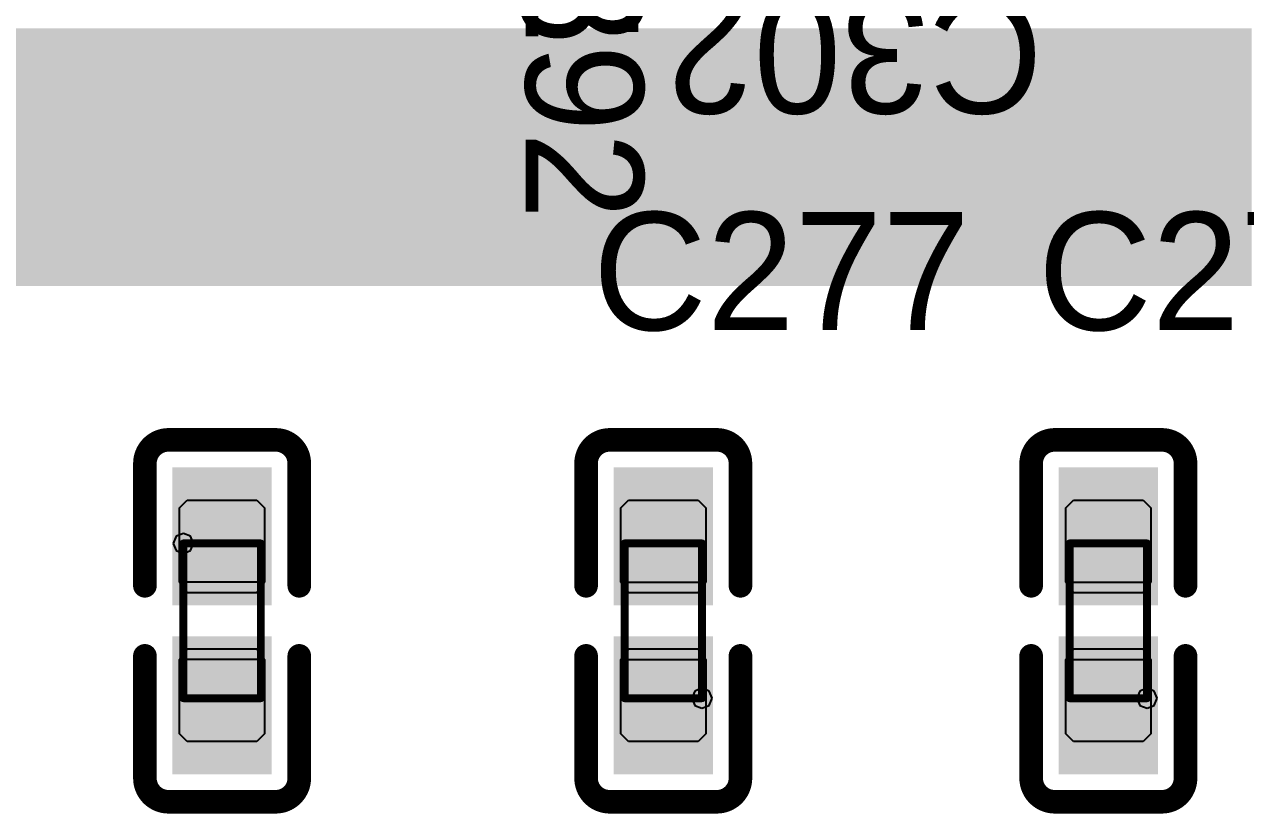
# Model space of a CAD drawing. Header units: millimetres. Extents: x 892 to 1144, y 1011 to 1123.
# Drawn here: x 977.97 to 985.86, y 1041.33 to 1046.43 of the extents above; entities that cross this region are included whole.
import ezdxf

# ---------------------------------------------------------------- set-up
doc = ezdxf.new("R2010")
doc.units = ezdxf.units.MM
for name, color, linetype in [('BottomLayer', 5, 'Continuous'), ('BottomPaste', 16, 'Continuous'), ('BottomSolder', 6, 'Continuous'), ('Mechanical15', 56, 'Continuous'), ('TopLayer', 1, 'Continuous'), ('TopOverlay', 2, 'Continuous'), ('TopPaste', 8, 'Continuous'), ('TopSolder', 216, 'Continuous')]:
    doc.layers.add(name, color=color, linetype=linetype)

msp = doc.modelspace()

# ---------------------------------------------------------------- linework, layer by layer
at = {"layer": 'BottomLayer'}
for points in [[(978.1999, 1046.3001), (977.9999, 1046.3001), (978.1999, 1044.8401), (977.9999, 1044.8401)], [(978.6, 1046.3001), (978.4, 1046.3001), (978.6, 1044.8401), (978.4, 1044.8401)], [(979, 1046.3001), (978.8, 1046.3001), (979, 1044.8401), (978.8, 1044.8401)], [(979.4001, 1046.3001), (979.2001, 1046.3001), (979.4001, 1044.8401), (979.2001, 1044.8401)], [(979.8001, 1046.3001), (979.6001, 1046.3001), (979.8001, 1044.8401), (979.6001, 1044.8401)], [(980.1999, 1046.3001), (979.9999, 1046.3001), (980.1999, 1044.8401), (979.9999, 1044.8401)], [(980.6, 1046.3001), (980.4, 1046.3001), (980.6, 1044.8401), (980.4, 1044.8401)], [(981, 1046.3001), (980.8, 1046.3001), (981, 1044.8401), (980.8, 1044.8401)], [(981.4001, 1046.3001), (981.2001, 1046.3001), (981.4001, 1044.8401), (981.2001, 1044.8401)], [(981.8001, 1046.3001), (981.6001, 1046.3001), (981.8001, 1044.8401), (981.6001, 1044.8401)], [(982.1999, 1046.3001), (981.9999, 1046.3001), (982.1999, 1044.8401), (981.9999, 1044.8401)], [(982.5999, 1046.3001), (982.4, 1046.3001), (982.5999, 1044.8401), (982.4, 1044.8401)], [(983, 1046.3001), (982.8, 1046.3001), (983, 1044.8401), (982.8, 1044.8401)], [(983.4, 1046.3001), (983.2001, 1046.3001), (983.4, 1044.8401), (983.2001, 1044.8401)], [(983.8001, 1046.3001), (983.6001, 1046.3001), (983.8001, 1044.8401), (983.6001, 1044.8401)], [(984.1999, 1046.3001), (983.9999, 1046.3001), (984.1999, 1044.8401), (983.9999, 1044.8401)], [(984.5999, 1046.3001), (984.3999, 1046.3001), (984.5999, 1044.8401), (984.3999, 1044.8401)], [(985, 1046.3001), (984.8, 1046.3001), (985, 1044.8401), (984.8, 1044.8401)], [(985.4, 1046.3001), (985.2, 1046.3001), (985.4, 1044.8401), (985.2, 1044.8401)], [(985.8001, 1046.3001), (985.6001, 1046.3001), (985.8001, 1044.8401), (985.6001, 1044.8401)]]:
    msp.add_solid(points, dxfattribs=at)
at = {"layer": 'BottomPaste'}
for points in [[(978.1999, 1046.3001), (977.9999, 1046.3001), (978.1999, 1044.8401), (977.9999, 1044.8401)], [(978.6, 1046.3001), (978.4, 1046.3001), (978.6, 1044.8401), (978.4, 1044.8401)], [(979, 1046.3001), (978.8, 1046.3001), (979, 1044.8401), (978.8, 1044.8401)], [(979.4001, 1046.3001), (979.2001, 1046.3001), (979.4001, 1044.8401), (979.2001, 1044.8401)], [(979.8001, 1046.3001), (979.6001, 1046.3001), (979.8001, 1044.8401), (979.6001, 1044.8401)], [(980.1999, 1046.3001), (979.9999, 1046.3001), (980.1999, 1044.8401), (979.9999, 1044.8401)], [(980.6, 1046.3001), (980.4, 1046.3001), (980.6, 1044.8401), (980.4, 1044.8401)], [(981, 1046.3001), (980.8, 1046.3001), (981, 1044.8401), (980.8, 1044.8401)], [(981.4001, 1046.3001), (981.2001, 1046.3001), (981.4001, 1044.8401), (981.2001, 1044.8401)], [(981.8001, 1046.3001), (981.6001, 1046.3001), (981.8001, 1044.8401), (981.6001, 1044.8401)], [(982.1999, 1046.3001), (981.9999, 1046.3001), (982.1999, 1044.8401), (981.9999, 1044.8401)], [(982.5999, 1046.3001), (982.4, 1046.3001), (982.5999, 1044.8401), (982.4, 1044.8401)], [(983, 1046.3001), (982.8, 1046.3001), (983, 1044.8401), (982.8, 1044.8401)], [(983.4, 1046.3001), (983.2001, 1046.3001), (983.4, 1044.8401), (983.2001, 1044.8401)], [(983.8001, 1046.3001), (983.6001, 1046.3001), (983.8001, 1044.8401), (983.6001, 1044.8401)], [(984.1999, 1046.3001), (983.9999, 1046.3001), (984.1999, 1044.8401), (983.9999, 1044.8401)], [(984.5999, 1046.3001), (984.3999, 1046.3001), (984.5999, 1044.8401), (984.3999, 1044.8401)], [(985, 1046.3001), (984.8, 1046.3001), (985, 1044.8401), (984.8, 1044.8401)], [(985.4, 1046.3001), (985.2, 1046.3001), (985.4, 1044.8401), (985.2, 1044.8401)], [(985.8001, 1046.3001), (985.6001, 1046.3001), (985.8001, 1044.8401), (985.6001, 1044.8401)]]:
    msp.add_solid(points, dxfattribs=at)
at = {"layer": 'BottomSolder'}
for points in [[(978.3015, 1046.4017), (977.8983, 1046.4017), (978.3015, 1044.7385), (977.8983, 1044.7385)], [(978.7016, 1046.4017), (978.2984, 1046.4017), (978.7016, 1044.7385), (978.2984, 1044.7385)], [(979.1016, 1046.4017), (978.6984, 1046.4017), (979.1016, 1044.7385), (978.6984, 1044.7385)], [(979.5017, 1046.4017), (979.0985, 1046.4017), (979.5017, 1044.7385), (979.0985, 1044.7385)], [(979.9017, 1046.4017), (979.4985, 1046.4017), (979.9017, 1044.7385), (979.4985, 1044.7385)], [(980.3015, 1046.4017), (979.8983, 1046.4017), (980.3015, 1044.7385), (979.8983, 1044.7385)], [(980.7016, 1046.4017), (980.2984, 1046.4017), (980.7016, 1044.7385), (980.2984, 1044.7385)], [(981.1016, 1046.4017), (980.6984, 1046.4017), (981.1016, 1044.7385), (980.6984, 1044.7385)], [(981.5017, 1046.4017), (981.0985, 1046.4017), (981.5017, 1044.7385), (981.0985, 1044.7385)], [(981.9017, 1046.4017), (981.4985, 1046.4017), (981.9017, 1044.7385), (981.4985, 1044.7385)], [(982.3015, 1046.4017), (981.8983, 1046.4017), (982.3015, 1044.7385), (981.8983, 1044.7385)], [(982.7015, 1046.4017), (982.2984, 1046.4017), (982.7015, 1044.7385), (982.2984, 1044.7385)], [(983.1016, 1046.4017), (982.6984, 1046.4017), (983.1016, 1044.7385), (982.6984, 1044.7385)], [(983.5016, 1046.4017), (983.0985, 1046.4017), (983.5016, 1044.7385), (983.0985, 1044.7385)], [(983.9017, 1046.4017), (983.4985, 1046.4017), (983.9017, 1044.7385), (983.4985, 1044.7385)], [(984.3015, 1046.4017), (983.8983, 1046.4017), (984.3015, 1044.7385), (983.8983, 1044.7385)], [(984.7015, 1046.4017), (984.2983, 1046.4017), (984.7015, 1044.7385), (984.2983, 1044.7385)], [(985.1016, 1046.4017), (984.6984, 1046.4017), (985.1016, 1044.7385), (984.6984, 1044.7385)], [(985.5016, 1046.4017), (985.0984, 1046.4017), (985.5016, 1044.7385), (985.0984, 1044.7385)], [(985.9017, 1046.4017), (985.4985, 1046.4017), (985.9017, 1044.7385), (985.4985, 1044.7385)]]:
    msp.add_solid(points, dxfattribs=at)
at = {"layer": 'Mechanical15'}
for p, q in [((978.9541, 1043.1209), (978.935, 1043.075)), ((979, 1043.1399), (978.9541, 1043.1209)), ((979.0459, 1043.1209), (979, 1043.1399)), ((979, 1043.1399), (979, 1043.1399)), ((979.0649, 1043.075), (979.0459, 1043.1209)), ((978.935, 1043.075), (978.9541, 1043.0291)), ((978.9541, 1043.0291), (979, 1043.0101)), ((979, 1042.825), (979, 1043.075)), ((979, 1043.075), (979.5, 1043.075)), ((979, 1043.0101), (979.0459, 1043.0291)), ((979, 1043.0101), (979, 1043.0101)), ((979.0459, 1043.0291), (979.0649, 1043.075)), ((979.5, 1043.075), (979.5, 1042.825)), ((982.35, 1043.075), (981.85, 1043.075)), ((981.85, 1043.075), (981.85, 1042.825)), ((982.35, 1042.825), (982.35, 1043.075)), ((985.225, 1043.075), (984.725, 1043.075)), ((984.725, 1043.075), (984.725, 1042.825)), ((985.225, 1042.825), (985.225, 1043.075)), ((979.5, 1042.825), (979, 1042.825)), ((981.85, 1042.825), (982.35, 1042.825)), ((984.725, 1042.825), (985.225, 1042.825)), ((979, 1042.325), (979, 1042.075)), ((979.5, 1042.325), (979, 1042.325)), ((979.5, 1042.075), (979.5, 1042.325)), ((981.85, 1042.075), (981.85, 1042.325)), ((981.85, 1042.325), (982.35, 1042.325)), ((982.35, 1042.325), (982.35, 1042.075)), ((984.725, 1042.075), (984.725, 1042.325)), ((984.725, 1042.325), (985.225, 1042.325)), ((985.225, 1042.325), (985.225, 1042.075)), ((982.35, 1042.1399), (982.3041, 1042.1209)), ((982.35, 1042.1399), (982.35, 1042.1399)), ((982.3959, 1042.1209), (982.35, 1042.1399)), ((985.225, 1042.1399), (985.1791, 1042.1209)), ((985.225, 1042.1399), (985.225, 1042.1399)), ((985.2709, 1042.1209), (985.225, 1042.1399)), ((979, 1042.075), (979.5, 1042.075)), ((982.35, 1042.075), (981.85, 1042.075)), ((982.3041, 1042.1209), (982.2851, 1042.075)), ((982.2851, 1042.075), (982.3041, 1042.0291)), ((982.4149, 1042.075), (982.3959, 1042.1209)), ((982.3959, 1042.0291), (982.4149, 1042.075)), ((985.225, 1042.075), (984.725, 1042.075)), ((985.1791, 1042.1209), (985.1601, 1042.075)), ((985.1601, 1042.075), (985.1791, 1042.0291)), ((985.2899, 1042.075), (985.2709, 1042.1209)), ((985.2709, 1042.0291), (985.2899, 1042.075)), ((982.3041, 1042.0291), (982.35, 1042.0101)), ((982.35, 1042.0101), (982.3959, 1042.0291)), ((982.35, 1042.0101), (982.35, 1042.0101)), ((985.1791, 1042.0291), (985.225, 1042.0101)), ((985.225, 1042.0101), (985.2709, 1042.0291)), ((985.225, 1042.0101), (985.225, 1042.0101))]:
    msp.add_line(p, q, dxfattribs=at)
at = {"layer": 'Mechanical15', "const_width": 0.0508}
for points in [[(979, 1042.075), (979, 1043.075)], [(979, 1043.075), (979.5, 1043.075)], [(979.5, 1042.075), (979.5, 1043.075)], [(981.85, 1043.075), (982.35, 1043.075)], [(981.85, 1042.075), (981.85, 1043.075)], [(982.35, 1042.075), (982.35, 1043.075)], [(984.725, 1043.075), (985.225, 1043.075)], [(984.725, 1042.075), (984.725, 1043.075)], [(985.225, 1042.075), (985.225, 1043.075)], [(979, 1042.075), (979.5, 1042.075)], [(981.85, 1042.075), (982.35, 1042.075)], [(984.725, 1042.075), (985.225, 1042.075)]]:
    msp.add_lwpolyline(points, dxfattribs=at)
at = {"layer": 'Mechanical15', "const_width": 0.0254}
for points in [[(978.9873, 1043.075, 1), (979.0127, 1043.075, 1)], [(978.9873, 1043.075, 1), (979.0127, 1043.075, 1)], [(979.4873, 1043.075, 1), (979.5127, 1043.075, 1)], [(979.4873, 1043.075, 1), (979.5127, 1043.075, 1)], [(981.8373, 1043.075, 1), (981.8627, 1043.075, 1)], [(981.8373, 1043.075, 1), (981.8627, 1043.075, 1)], [(982.3373, 1043.075, 1), (982.3627, 1043.075, 1)], [(982.3373, 1043.075, 1), (982.3627, 1043.075, 1)], [(984.7123, 1043.075, 1), (984.7377, 1043.075, 1)], [(984.7123, 1043.075, 1), (984.7377, 1043.075, 1)], [(985.2123, 1043.075, 1), (985.2377, 1043.075, 1)], [(985.2123, 1043.075, 1), (985.2377, 1043.075, 1)], [(978.9873, 1042.075, 1), (979.0127, 1042.075, 1)], [(978.9873, 1042.075, 1), (979.0127, 1042.075, 1)], [(979.4873, 1042.075, 1), (979.5127, 1042.075, 1)], [(979.4873, 1042.075, 1), (979.5127, 1042.075, 1)], [(981.8373, 1042.075, 1), (981.8627, 1042.075, 1)], [(981.8373, 1042.075, 1), (981.8627, 1042.075, 1)], [(982.3373, 1042.075, 1), (982.3627, 1042.075, 1)], [(982.3373, 1042.075, 1), (982.3627, 1042.075, 1)], [(984.7123, 1042.075, 1), (984.7377, 1042.075, 1)], [(984.7123, 1042.075, 1), (984.7377, 1042.075, 1)], [(985.2123, 1042.075, 1), (985.2377, 1042.075, 1)], [(985.2123, 1042.075, 1), (985.2377, 1042.075, 1)]]:
    msp.add_lwpolyline(points, format="xyb", close=True, dxfattribs=at)
at = {"layer": 'TopLayer'}
for points in [[(978.98, 1043.5151), (978.98, 1042.725), (979.52, 1043.5151), (979.52, 1042.725)], [(982.37, 1042.725), (982.37, 1043.5151), (981.83, 1042.725), (981.83, 1043.5151)], [(985.245, 1042.725), (985.245, 1043.5151), (984.705, 1042.725), (984.705, 1043.5151)], [(978.98, 1042.425), (978.98, 1041.6349), (979.52, 1042.425), (979.52, 1041.6349)], [(982.37, 1041.6349), (982.37, 1042.425), (981.83, 1041.6349), (981.83, 1042.425)], [(985.245, 1041.6349), (985.245, 1042.425), (984.705, 1041.6349), (984.705, 1042.425)]]:
    msp.add_solid(points, dxfattribs=at)
at = {"layer": 'TopOverlay', "const_width": 0.1524}
for points in [[(978.7514, 1043.5913, -0.414214), (978.9038, 1043.7437)], [(979.5962, 1043.7437, -0.414214), (979.7486, 1043.5913)], [(981.6014, 1043.5913, -0.414214), (981.7538, 1043.7437)], [(982.4462, 1043.7437, -0.414214), (982.5986, 1043.5913)], [(984.4764, 1043.5913, -0.414214), (984.6288, 1043.7437)], [(985.3212, 1043.7437, -0.414214), (985.4736, 1043.5913)], [(978.9038, 1041.4063, -0.414214), (978.7514, 1041.5587)], [(979.7486, 1041.5587, -0.414214), (979.5962, 1041.4063)], [(981.7538, 1041.4063, -0.414214), (981.6014, 1041.5587)], [(982.5986, 1041.5587, -0.414214), (982.4462, 1041.4063)], [(984.6288, 1041.4063, -0.414214), (984.4764, 1041.5587)], [(985.4736, 1041.5587, -0.414214), (985.3212, 1041.4063)]]:
    msp.add_lwpolyline(points, format="xyb", dxfattribs=at)
for points in [[(978.9038, 1043.7437), (979.5962, 1043.7437)], [(981.7538, 1043.7437), (982.4462, 1043.7437)], [(984.6288, 1043.7437), (985.3212, 1043.7437)], [(978.7514, 1042.8012), (978.7514, 1043.5913)], [(979.7486, 1042.8012), (979.7486, 1043.5913)], [(981.6014, 1042.8012), (981.6014, 1043.5913)], [(982.5986, 1042.8012), (982.5986, 1043.5913)], [(984.4764, 1042.8012), (984.4764, 1043.5913)], [(985.4736, 1042.8012), (985.4736, 1043.5913)], [(978.7514, 1041.5587), (978.7514, 1042.3488)], [(979.7486, 1041.5587), (979.7486, 1042.3488)], [(981.6014, 1041.5587), (981.6014, 1042.3488)], [(982.5986, 1041.5587), (982.5986, 1042.3488)], [(984.4764, 1041.5587), (984.4764, 1042.3488)], [(985.4736, 1041.5587), (985.4736, 1042.3488)], [(978.9038, 1041.4063), (979.5962, 1041.4063)], [(981.7538, 1041.4063), (982.4462, 1041.4063)], [(984.6288, 1041.4063), (985.3212, 1041.4063)]]:
    msp.add_lwpolyline(points, dxfattribs=at)
at = {"layer": 'TopOverlay', "const_width": 0.0762}
for points in [[(978.8657, 1043.7437, 1), (978.9419, 1043.7437, 1)], [(978.8657, 1043.7437, 1), (978.9419, 1043.7437, 1)], [(979.5581, 1043.7437, 1), (979.6343, 1043.7437, 1)], [(979.5581, 1043.7437, 1), (979.6343, 1043.7437, 1)], [(981.7157, 1043.7437, 1), (981.7919, 1043.7437, 1)], [(981.7157, 1043.7437, 1), (981.7919, 1043.7437, 1)], [(982.4081, 1043.7437, 1), (982.4843, 1043.7437, 1)], [(982.4081, 1043.7437, 1), (982.4843, 1043.7437, 1)], [(984.5907, 1043.7437, 1), (984.6669, 1043.7437, 1)], [(984.5907, 1043.7437, 1), (984.6669, 1043.7437, 1)], [(985.2831, 1043.7437, 1), (985.3593, 1043.7437, 1)], [(985.2831, 1043.7437, 1), (985.3593, 1043.7437, 1)], [(978.7133, 1043.5913, 1), (978.7895, 1043.5913, 1)], [(978.7133, 1043.5913, 1), (978.7895, 1043.5913, 1)], [(979.7105, 1043.5913, 1), (979.7867, 1043.5913, 1)], [(979.7105, 1043.5913, 1), (979.7867, 1043.5913, 1)], [(981.5633, 1043.5913, 1), (981.6395, 1043.5913, 1)], [(981.5633, 1043.5913, 1), (981.6395, 1043.5913, 1)], [(982.5605, 1043.5913, 1), (982.6367, 1043.5913, 1)], [(982.5605, 1043.5913, 1), (982.6367, 1043.5913, 1)], [(984.4383, 1043.5913, 1), (984.5145, 1043.5913, 1)], [(984.4383, 1043.5913, 1), (984.5145, 1043.5913, 1)], [(985.4355, 1043.5913, 1), (985.5117, 1043.5913, 1)], [(985.4355, 1043.5913, 1), (985.5117, 1043.5913, 1)], [(978.7133, 1042.8012, 1), (978.7895, 1042.8012, 1)], [(979.7105, 1042.8012, 1), (979.7867, 1042.8012, 1)], [(981.5633, 1042.8012, 1), (981.6395, 1042.8012, 1)], [(982.5605, 1042.8012, 1), (982.6367, 1042.8012, 1)], [(984.4383, 1042.8012, 1), (984.5145, 1042.8012, 1)], [(985.4355, 1042.8012, 1), (985.5117, 1042.8012, 1)], [(978.7133, 1042.3488, 1), (978.7895, 1042.3488, 1)], [(979.7105, 1042.3488, 1), (979.7867, 1042.3488, 1)], [(981.5633, 1042.3488, 1), (981.6395, 1042.3488, 1)], [(982.5605, 1042.3488, 1), (982.6367, 1042.3488, 1)], [(984.4383, 1042.3488, 1), (984.5145, 1042.3488, 1)], [(985.4355, 1042.3488, 1), (985.5117, 1042.3488, 1)], [(978.7133, 1041.5587, 1), (978.7895, 1041.5587, 1)], [(978.7133, 1041.5587, 1), (978.7895, 1041.5587, 1)], [(979.7105, 1041.5587, 1), (979.7867, 1041.5587, 1)], [(979.7105, 1041.5587, 1), (979.7867, 1041.5587, 1)], [(981.5633, 1041.5587, 1), (981.6395, 1041.5587, 1)], [(981.5633, 1041.5587, 1), (981.6395, 1041.5587, 1)], [(982.5605, 1041.5587, 1), (982.6367, 1041.5587, 1)], [(982.5605, 1041.5587, 1), (982.6367, 1041.5587, 1)], [(984.4383, 1041.5587, 1), (984.5145, 1041.5587, 1)], [(984.4383, 1041.5587, 1), (984.5145, 1041.5587, 1)], [(985.4355, 1041.5587, 1), (985.5117, 1041.5587, 1)], [(985.4355, 1041.5587, 1), (985.5117, 1041.5587, 1)], [(978.8657, 1041.4063, 1), (978.9419, 1041.4063, 1)], [(978.8657, 1041.4063, 1), (978.9419, 1041.4063, 1)], [(979.5581, 1041.4063, 1), (979.6343, 1041.4063, 1)], [(979.5581, 1041.4063, 1), (979.6343, 1041.4063, 1)], [(981.7157, 1041.4063, 1), (981.7919, 1041.4063, 1)], [(981.7157, 1041.4063, 1), (981.7919, 1041.4063, 1)], [(982.4081, 1041.4063, 1), (982.4843, 1041.4063, 1)], [(982.4081, 1041.4063, 1), (982.4843, 1041.4063, 1)], [(984.5907, 1041.4063, 1), (984.6669, 1041.4063, 1)], [(984.5907, 1041.4063, 1), (984.6669, 1041.4063, 1)], [(985.2831, 1041.4063, 1), (985.3593, 1041.4063, 1)], [(985.2831, 1041.4063, 1), (985.3593, 1041.4063, 1)]]:
    msp.add_lwpolyline(points, format="xyb", close=True, dxfattribs=at)
at = {"layer": 'TopPaste'}
for p, q in [((978.975, 1043.305), (979.025, 1043.355)), ((979.025, 1043.355), (979.475, 1043.355)), ((979.475, 1043.355), (979.525, 1043.305)), ((981.825, 1043.305), (981.875, 1043.355)), ((981.875, 1043.355), (982.325, 1043.355)), ((982.325, 1043.355), (982.375, 1043.305)), ((984.7, 1043.305), (984.75, 1043.355)), ((984.75, 1043.355), (985.2, 1043.355)), ((985.2, 1043.355), (985.25, 1043.305)), ((978.975, 1042.825), (978.975, 1043.305)), ((979.525, 1043.305), (979.525, 1042.825)), ((981.825, 1042.825), (981.825, 1043.305)), ((982.375, 1043.305), (982.375, 1042.825)), ((984.7, 1042.825), (984.7, 1043.305)), ((985.25, 1043.305), (985.25, 1042.825)), ((979.025, 1042.755), (978.975, 1042.825)), ((979.525, 1042.825), (979.475, 1042.755)), ((981.875, 1042.755), (981.825, 1042.825)), ((982.375, 1042.825), (982.325, 1042.755)), ((984.75, 1042.755), (984.7, 1042.825)), ((985.25, 1042.825), (985.2, 1042.755)), ((979.475, 1042.755), (979.025, 1042.755)), ((982.325, 1042.755), (981.875, 1042.755)), ((985.2, 1042.755), (984.75, 1042.755)), ((978.975, 1042.325), (979.025, 1042.395)), ((979.025, 1042.395), (979.475, 1042.395)), ((979.475, 1042.395), (979.525, 1042.325)), ((981.825, 1042.325), (981.875, 1042.395)), ((981.875, 1042.395), (982.325, 1042.395)), ((982.325, 1042.395), (982.375, 1042.325)), ((984.7, 1042.325), (984.75, 1042.395)), ((984.75, 1042.395), (985.2, 1042.395)), ((985.2, 1042.395), (985.25, 1042.325)), ((978.975, 1041.845), (978.975, 1042.325)), ((979.525, 1042.325), (979.525, 1041.845)), ((981.825, 1041.845), (981.825, 1042.325)), ((982.375, 1042.325), (982.375, 1041.845)), ((984.7, 1041.845), (984.7, 1042.325)), ((985.25, 1042.325), (985.25, 1041.845)), ((979.025, 1041.795), (978.975, 1041.845)), ((979.525, 1041.845), (979.475, 1041.795)), ((981.875, 1041.795), (981.825, 1041.845)), ((982.375, 1041.845), (982.325, 1041.795)), ((984.75, 1041.795), (984.7, 1041.845)), ((985.25, 1041.845), (985.2, 1041.795)), ((979.475, 1041.795), (979.025, 1041.795)), ((982.325, 1041.795), (981.875, 1041.795)), ((985.2, 1041.795), (984.75, 1041.795))]:
    msp.add_line(p, q, dxfattribs=at)
for points in [[(978.98, 1043.5151), (978.98, 1042.725), (979.52, 1043.5151), (979.52, 1042.725)], [(982.37, 1042.725), (982.37, 1043.5151), (981.83, 1042.725), (981.83, 1043.5151)], [(985.245, 1042.725), (985.245, 1043.5151), (984.705, 1042.725), (984.705, 1043.5151)], [(978.98, 1042.425), (978.98, 1041.6349), (979.52, 1042.425), (979.52, 1041.6349)], [(982.37, 1041.6349), (982.37, 1042.425), (981.83, 1041.6349), (981.83, 1042.425)], [(985.245, 1041.6349), (985.245, 1042.425), (984.705, 1041.6349), (984.705, 1042.425)]]:
    msp.add_solid(points, dxfattribs=at)
at = {"layer": 'TopSolder'}
for points in [[(978.9292, 1043.5659), (978.9292, 1042.6742), (979.5708, 1043.5659), (979.5708, 1042.6742)], [(982.4208, 1042.6742), (982.4208, 1043.5659), (981.7792, 1042.6742), (981.7792, 1043.5659)], [(985.2958, 1042.6742), (985.2958, 1043.5659), (984.6542, 1042.6742), (984.6542, 1043.5659)], [(978.9292, 1042.4758), (978.9292, 1041.5841), (979.5708, 1042.4758), (979.5708, 1041.5841)], [(982.4208, 1041.5841), (982.4208, 1042.4758), (981.7792, 1041.5841), (981.7792, 1042.4758)], [(985.2958, 1041.5841), (985.2958, 1042.4758), (984.6542, 1041.5841), (984.6542, 1042.4758)]]:
    msp.add_solid(points, dxfattribs=at)

# ---------------------------------------------------------------- texts
at = {"layer": 'TopOverlay'}
for s, rotation, p in [('C295', 270, (981.177, 1048.7296)), ('C292', 270, (981.2108, 1047.6024)), ('C302', 180, (984.5524, 1046.6142))]:
    msp.add_text(s, height=0.762, rotation=rotation, dxfattribs=at).set_placement(p)
for s, p in [('C277', (981.6452, 1044.4526)), ('C278', (984.5202, 1044.4526))]:
    msp.add_text(s, height=0.762, dxfattribs=at).set_placement(p)

doc.saveas('drawing.dxf')
